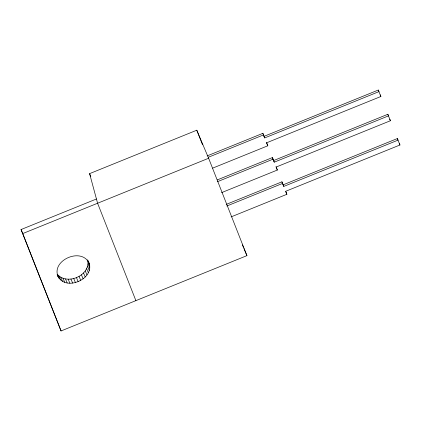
<?xml version="1.0" encoding="UTF-8"?>
<svg xmlns="http://www.w3.org/2000/svg" width="421" height="421" viewBox="0 0 421 421"><rect width="100%" height="100%" fill="white"/><g stroke="black" fill="none" stroke-linecap="round" stroke-linejoin="round"><path stroke-width="0.63" d="M88.331 261.352C97.083 278.87 63.182 293.216 57.293 274.266C67.181 285.796 90.641 275.355 87.715 260.167M135.888 300.631L97.593 203.243L89.594 173.636L196.786 130.205L208.632 158.254L246.927 255.642L61.05 330.953L21.05 229.54L96.446 198.991M207.095 155.923L262.857 133.331L264.709 137.914L378.963 91.625L378.295 90.047L264.041 136.336L262.857 133.331M208.369 157.259L263.525 134.909M21.05 229.54L22.75 233.566L208.632 158.254M378.295 90.047L380.879 96.493L266.625 142.787L267.803 145.792L212.647 168.142M217.236 179.93L272.392 157.58L274.245 162.169L388.499 115.875L387.83 114.296L273.576 160.585L272.392 157.58M217.299 181.756L273.061 159.159M387.83 114.296L390.414 120.743L276.16 167.037L277.339 170.047L221.578 192.639M226.166 204.427L281.928 181.83L283.78 186.419L398.034 140.13L397.366 138.546L283.112 184.84L281.928 181.83M226.835 206.006L282.596 183.414M397.366 138.546L399.95 144.998L285.696 191.287L286.88 194.297L231.113 216.889M89.305 263.651C81.811 245.969 48.71 261.267 58.998 278.297M380.21 94.914L380.879 96.493M389.746 119.164L390.414 120.743M399.282 143.419L399.95 144.998M264.041 136.336L264.709 137.914M267.803 145.792L266.43 142.409M273.576 160.585L274.245 162.169M277.339 170.047L275.965 166.658M283.112 184.84L283.78 186.419M286.88 194.297L285.738 191.513M242.391 244.901L243.401 247.29M243.906 248.479L246.927 255.642M87.652 259.915L88.378 261.646M88.063 261.799L89.768 265.83M88.052 264.083L89.757 268.114M87.573 266.409L89.278 270.435M86.637 268.703L88.342 272.734M85.268 270.908L86.973 274.939M83.511 272.955L85.216 276.986M81.411 274.787L83.116 278.818M79.032 276.355L80.737 280.381M76.443 277.607L78.143 281.633M73.712 278.507L75.417 282.538M70.928 279.039L72.628 283.065M68.16 279.176L69.865 283.207M65.497 278.918L67.197 282.949M63.008 278.276L64.713 282.307M60.771 277.265L62.476 281.296M58.851 275.918L60.55 279.949M57.124 274.666L57.856 276.392M196.786 130.205L202.527 144.813M89.594 173.636L90.789 176.678M22.75 233.566L61.05 330.953"/></g></svg>
